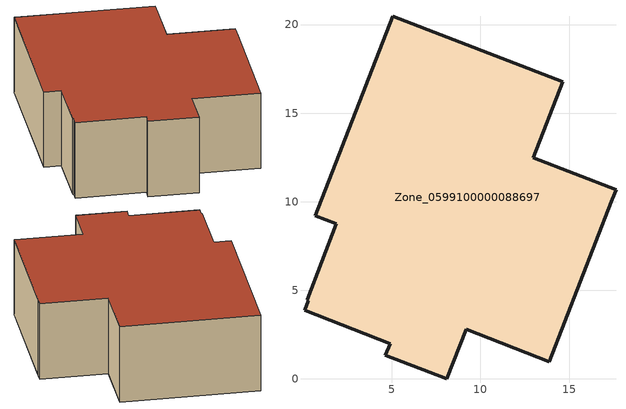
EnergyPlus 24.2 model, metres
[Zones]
Zone_0599100000088697
 floor ground (C_G): 17.65,10.67 17.45,10.14 17.38,9.99 13.88,0.98 9.19,2.81 8.1,0 4.62,1.34 4.9,1.98 0.07,3.87 0.28,4.42 0.22,4.46 1.87,8.75 0.68,9.21 5.05,20.48 14.64,16.76 12.97,12.49 z0
 wall outside (C_F): 4.62,1.34 8.1,0 9.19,2.81 13.88,0.98 17.38,9.99 17.45,10.14 17.65,10.67 12.97,12.49 14.64,16.76 5.05,20.48 0.68,9.21 1.87,8.75 0.22,4.46 0.28,4.42 0.07,3.87 4.9,1.98 4.62,1.34 z0:6.05
 roof outside (C_R): 17.45,10.14 17.65,10.67 12.97,12.49 14.64,16.76 5.05,20.48 0.68,9.21 1.87,8.75 0.22,4.46 0.28,4.42 0.07,3.87 4.9,1.98 4.62,1.34 8.1,0 9.19,2.81 13.88,0.98 17.38,9.99 z6.05
[BUILDING]
Pand.0599100000088697: North Axis=0; Terrain=City; Loads Convergence Tolerance Value=0.04; Temperature Convergence Tolerance Value=0.4; Solar Distribution=FullExterior; Maximum Number of Warmup Days=25; Minimum Number of Warmup Days=1
[Site:Location]
Rotterdam.The.Hague.AP_ZH_NLD Design_Conditions: Latitude=51.96; Longitude=4.45; Time Zone=1; Elevation=-4.5
[SITE:GROUNDTEMPERATURE:BUILDINGSURFACE]
18, 18, 18, 18, 18, 18, 18, 18, 18, 18, 18, 18
[MATERIAL] Thermal Absorptance=0.9; Solar Absorptance=0.7; Visible Absorptance=0.7
Name | Roughness | Thickness | Conductivity | Density | Specific Heat
G.D.1975-1991 | MediumSmooth | 0.15 | 0.288461 | 540 | 1210
F.D.1975-1991 | Rough | 0.3 | 0.230769 | 1920 | 840
R.D.1975-1991 | MediumRough | 0.2 | 0.153846 | 1500 | 1000
[CONSTRUCTION]
C_G: G.D.1975-1991
C_F: F.D.1975-1991
C_R: R.D.1975-1991
[ZONE]
Zone_0599100000088697: Type=1; Multiplier=1; Ceiling Height=Autocalculate; Volume=Autocalculate; Floor Area=autocalculate; Part of Total Floor Area=Yes
[ZONEINFILTRATION:DESIGNFLOWRATE]
Infil_Zone_0599100000088697: Zone or ZoneList or Space or SpaceList=Zone_0599100000088697; Schedule=AlwaysOn; Design Flow Rate Calculation Method=Flow/Area; Flow Rate per Floor Area=0.0042; Constant Term Coefficient=1; Temperature Term Coefficient=0; Velocity Term Coefficient=0; Velocity Squared Term Coefficient=0
[HVACTEMPLATE:ZONE:IDEALLOADSAIRSYSTEM]
Zone_0599100000088697: Maximum Heating Supply Air Temperature=50; Minimum Cooling Supply Air Temperature=13; Maximum Heating Supply Air Humidity Ratio=0.0156; Minimum Cooling Supply Air Humidity Ratio=0.0077; Heating Limit=NoLimit; Cooling Limit=NoLimit; Dehumidification Control Type=ConstantSensibleHeatRatio; Cooling Sensible Heat Ratio=0.7; Dehumidification Setpoint=60; Humidification Control Type=None; Humidification Setpoint=30; Outdoor Air Method=None; Outdoor Air Flow Rate per Person=0.00944; Outdoor Air Flow Rate per Zone Floor Area=0; Outdoor Air Flow Rate per Zone=0; Demand Controlled Ventilation Type=None; Outdoor Air Economizer Type=NoEconomizer; Heat Recovery Type=None; Sensible Heat Recovery Effectiveness=0.7; Latent Heat Recovery Effectiveness=0.65
[ZONECONTROL:THERMOSTAT]
ThermostatControl_Zone_0599100000088697: Zone or ZoneList=Zone_0599100000088697; Control Type Schedule=DualSetpointControlType; Control 1=Thermostat_Zone_0599100000088697; Temperature Difference Between Cutout And Setpoint=0
[THERMOSTATSETPOINT:DUALSETPOINT]
Thermostat_Zone_0599100000088697: Heating Setpoint Temperature Schedule=HeatingSetpoint_Zone_0599100000088697; Cooling Setpoint Temperature Schedule=CoolingSetpoint_Zone_0599100000088697
[SCHEDULE:COMPACT]
HeatingSetpoint_Zone_0599100000088697: Through: 12/31, For: AllDays, Until: 24:00, 21
CoolingSetpoint_Zone_0599100000088697: Through: 12/31, For: AllDays, Until: 24:00, 24
DualSetpointControlType: Through: 12/31, For: AllDays, Until: 24:00, 4
AlwaysOn: Through: 12/31, For: AllDays, Until: 24:00, 1
